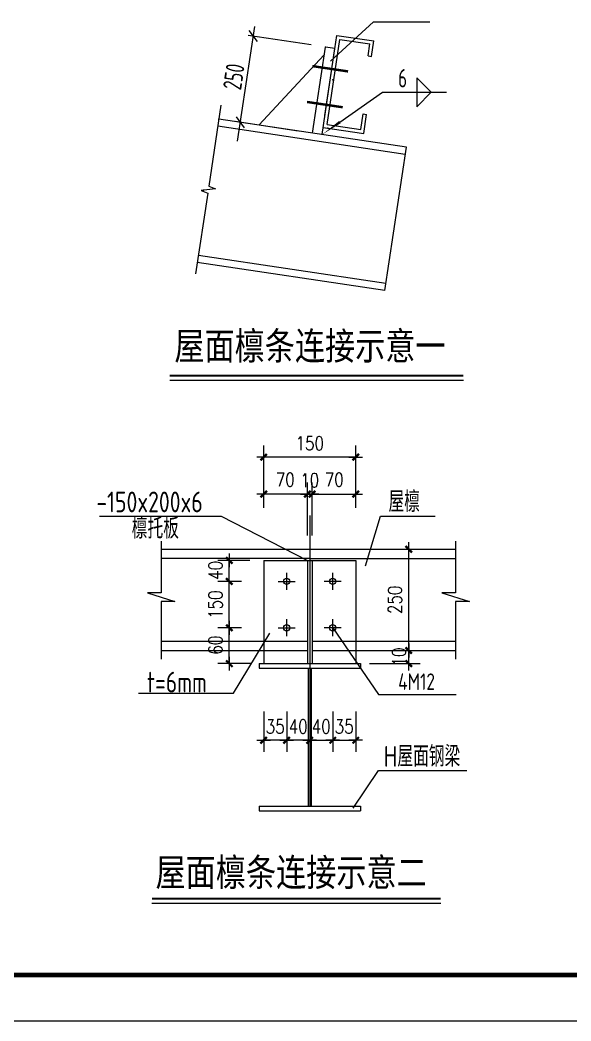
# Model space of a CAD drawing. Extents: x 32461 to 372567, y -698896 to 182569.
# Drawn here: x 88409 to 100379, y -698896 to -677147 of the extents above; entities that cross this region are included whole.
import ezdxf
from ezdxf.enums import TextEntityAlignment as Align

# ---------------------------------------------------------------- set-up
doc = ezdxf.new("R2010")
doc.units = 0
doc.header["$LTSCALE"] = 1000
doc.header["$MEASUREMENT"] = 0
doc.layers.get('0').update_dxf_attribs({"linetype": 'CONTINUOUS'})
doc.layers.get('Defpoints').update_dxf_attribs({"linetype": 'CONTINUOUS'})
for name, color, linetype in [('AXIS', 3, 'CONTINUOUS'), ('PUB_TEXT', 7, 'CONTINUOUS'), ('PUB_TITLE', 4, 'CONTINUOUS')]:
    doc.layers.add(name, color=color, linetype=linetype)
doc.styles.add('-楷体_GB2312', font='', dxfattribs={"width": 0.8})
doc.styles.add('CPX', font='atssdeng.shx', dxfattribs={"width": 0.8, "bigfont": 'atssdchn.shx'})
doc.styles.add('DIM_FONT', font='SIMPLEX.shx', dxfattribs={"width": 0.8, "bigfont": 'bigfont.shx'})
doc.styles.add('TSSD_REIN', font='atssdeng.shx', dxfattribs={"width": 0.699999988079071, "bigfont": 'atssdchn.shx'})
doc.styles.get('-楷体_GB2312').set_extended_font_data('SimSun')
doc.dimstyles.new('DIMN$0', dxfattribs={"dimtxt": 300, "dimasz": 1, "dimexe": 250, "dimexo": 300, "dimgap": 150, "dimtad": 1, "dimdec": 0, "dimdsep": 46, "dimtxsty": 'DIM_FONT', "dimblk": '_DIMX', "dimcen": 2.5, "dimclrt": 7, "dimadec": 0, "dimazin": 0, "dimtfac": 1, "dimtdec": 0, "dimtix": 1, "dimtmove": 2, "dimatfit": 3, "dimldrblk": '_DIMX', "dimfxl": 0, "dimtolj": 1, "dimtzin": 0, "dimarcsym": 0})
doc.dimstyles.new('DIMN0.5', dxfattribs={"dimtxt": 300, "dimasz": 1, "dimexe": 250, "dimexo": 300, "dimgap": 150, "dimtad": 1, "dimdec": 0, "dimlfac": 0.5, "dimzin": 0, "dimdsep": 46, "dimtxsty": 'DIM_FONT', "dimblk": '_DIMX', "dimcen": 0.09, "dimclrt": 7, "dimadec": 0, "dimazin": 0, "dimtfac": 1, "dimtdec": 0, "dimtix": 1, "dimtmove": 2, "dimatfit": 3, "dimldrblk": '_DIMX', "dimfxl": 0, "dimtolj": 1, "dimtzin": 0, "dimarcsym": 0})

# ---------------------------------------------------------------- blocks, each defined once
blk = doc.blocks.new('_DIMX')
blk.add_line((-150, 0), (150, 0))
at = {"const_width": 50}
blk.add_lwpolyline([(-70, -70), (70, 70)], dxfattribs=at)
blk = doc.blocks.new('*D100')
at = {"layer": 'AXIS', "color": 0, "lineweight": -2}
for p, q in [((93702.41890108555, -687196.3142331443), (93702.41890108555, -686394.7581876623)), ((95702.41890107065, -687196.3142331443), (95702.41890107065, -686394.7581876623)), ((95701.41890107065, -686644.7581876623), (93703.41890108555, -686644.7581876623))]:
    blk.add_line(p, q, dxfattribs=at)
at = {"layer": 'Defpoints', "color": 0}
for p in [(93702.41890108555, -686644.7581876623), (93702.41890108555, -687496.3142331443), (95702.41890107065, -687496.3142331443)]:
    blk.add_point(p, dxfattribs=at)
at = {"layer": 'AXIS', "color": 0, "lineweight": -2, "rotation": 180}
blk.add_blockref('_DIMX', (93702.41890108555, -686644.7581876623), dxfattribs=at)
at = {"layer": 'AXIS', "color": 0, "lineweight": -2}
blk.add_blockref('_DIMX', (95702.41890107065, -686644.7581876623), dxfattribs=at)
at = {"layer": 'AXIS', "color": 7, "insert": (94702.4189010781, -686344.7581876623), "char_height": 300, "attachment_point": 5, "style": 'DIM_FONT'}
blk.add_mtext('\\A1;150', dxfattribs=at)
blk = doc.blocks.new('*D101')
at = {"layer": 'AXIS', "color": 0, "lineweight": -2}
for p, q in [((94652.41890107065, -688023.1120482306), (94652.41890107065, -687196.3142331443)), ((94752.41890107065, -688023.1120482306), (94752.41890107065, -687196.3142331443)), ((94651.41890107065, -687446.3142331443), (94650.41890107065, -687446.3142331443)), ((94752.41890107065, -687446.3142331443), (94652.41890107065, -687446.3142331443)), ((94753.41890107065, -687446.3142331443), (94754.41890107065, -687446.3142331443))]:
    blk.add_line(p, q, dxfattribs=at)
at = {"layer": 'Defpoints', "color": 0}
for p in [(94652.41890107065, -687446.3142331443), (94652.41890107065, -688323.1120482306), (94752.41890107065, -688323.1120482306)]:
    blk.add_point(p, dxfattribs=at)
at = {"layer": 'AXIS', "color": 0, "lineweight": -2}
blk.add_blockref('_DIMX', (94652.41890107065, -687446.3142331443), dxfattribs=at)
at = {"layer": 'AXIS', "color": 0, "lineweight": -2, "rotation": 180}
blk.add_blockref('_DIMX', (94752.41890107065, -687446.3142331443), dxfattribs=at)
at = {"layer": 'AXIS', "color": 7, "insert": (94702.41890107065, -687146.3142331443), "char_height": 300, "attachment_point": 5, "style": 'DIM_FONT'}
blk.add_mtext('\\A1;10', dxfattribs=at)
blk = doc.blocks.new('*D103')
at = {"layer": 'AXIS', "color": 0, "lineweight": -2}
for p, q in [((93702.41890108555, -687746.2145099114), (93702.41890108555, -687196.3142331443)), ((94652.41890107065, -688346.067704556), (94652.41890107065, -687196.3142331443)), ((94651.41890107065, -687446.3142331443), (93703.41890108555, -687446.3142331443))]:
    blk.add_line(p, q, dxfattribs=at)
at = {"layer": 'Defpoints', "color": 0}
for p in [(93702.41890108555, -687446.3142331443), (93702.41890108555, -688046.2145099114), (94652.41890107065, -688646.067704556)]:
    blk.add_point(p, dxfattribs=at)
at = {"layer": 'AXIS', "color": 0, "lineweight": -2, "rotation": 180}
blk.add_blockref('_DIMX', (93702.41890108555, -687446.3142331443), dxfattribs=at)
at = {"layer": 'AXIS', "color": 0, "lineweight": -2}
blk.add_blockref('_DIMX', (94652.41890107065, -687446.3142331443), dxfattribs=at)
at = {"layer": 'AXIS', "color": 7, "insert": (94169.30305021226, -687132.2301809303), "char_height": 300, "attachment_point": 5, "style": 'DIM_FONT'}
blk.add_mtext('\\A1;70', dxfattribs=at)
blk = doc.blocks.new('*D104')
at = {"layer": 'AXIS', "color": 0, "linetype": 'Continuous', "lineweight": -2}
for p, q in [((96828.78634051203, -690844.6760487738), (97104.02122137665, -690844.6760487738)), ((96854.02122137665, -690843.6760487738), (96854.02122137665, -690842.6760487738)), ((96854.02122137665, -691128.2193263727), (96854.02122137665, -690844.6760487738)), ((96002.41890107065, -691128.2193263727), (97104.02122137665, -691128.2193263727)), ((96854.02122137665, -691129.2193263727), (96854.02122137665, -691130.2193263727))]:
    blk.add_line(p, q, dxfattribs=at)
at = {"layer": 'Defpoints', "color": 0, "linetype": 'Continuous'}
for p in [(96528.78634051203, -690844.6760487738), (96854.02122137665, -690844.6760487738), (95702.41890107065, -691128.2193263727)]:
    blk.add_point(p, dxfattribs=at)
at = {"layer": 'AXIS', "color": 0, "linetype": 'Continuous', "lineweight": -2}
for p, rotation in [((96854.02122137665, -690844.6760487738), 270), ((96854.02122137665, -691128.2193263727), 90)]:
    blk.add_blockref('_DIMX', p, dxfattribs=dict(at, rotation=rotation))
at = {"layer": 'AXIS', "color": 7, "linetype": 'Continuous', "insert": (96641.33667931675, -690986.4476875751), "char_height": 300, "attachment_point": 5, "rotation": 90, "style": 'DIM_FONT'}
blk.add_mtext('\\A1;10', dxfattribs=at)
blk = doc.blocks.new('*D105')
at = {"layer": 'AXIS', "color": 0, "linetype": 'Continuous', "lineweight": -2}
for p, q in [((94202.41890108555, -692171.9443843528), (94202.41890108555, -693046.1575709446)), ((94702.41890108555, -692171.9443843528), (94702.41890108555, -693046.1575709446)), ((94201.41890108555, -692796.1575709446), (94200.41890108555, -692796.1575709446)), ((94702.41890108555, -692796.1575709446), (94202.41890108555, -692796.1575709446)), ((94703.41890108555, -692796.1575709446), (94704.41890108555, -692796.1575709446))]:
    blk.add_line(p, q, dxfattribs=at)
at = {"layer": 'Defpoints', "color": 0, "linetype": 'Continuous'}
for p in [(94202.41890108555, -691871.9443843528), (94702.41890108555, -691871.9443843528), (94202.41890108555, -692796.1575709446)]:
    blk.add_point(p, dxfattribs=at)
at = {"layer": 'AXIS', "color": 0, "linetype": 'Continuous', "lineweight": -2}
blk.add_blockref('_DIMX', (94202.41890108555, -692796.1575709446), dxfattribs=at)
at = {"layer": 'AXIS', "color": 0, "linetype": 'Continuous', "lineweight": -2, "rotation": 180}
blk.add_blockref('_DIMX', (94702.41890108555, -692796.1575709446), dxfattribs=at)
at = {"layer": 'AXIS', "color": 7, "linetype": 'Continuous', "insert": (94452.41890108555, -692496.1575709446), "char_height": 300, "attachment_point": 5, "style": 'DIM_FONT'}
blk.add_mtext('\\A1;40', dxfattribs=at)
blk = doc.blocks.new('*D106')
at = {"layer": 'AXIS', "color": 0, "linetype": 'Continuous', "lineweight": -2}
for p, q in [((93702.41890108555, -692171.9443843528), (93702.41890108555, -693046.1575709446)), ((94202.41890108555, -692171.9443843528), (94202.41890108555, -693046.1575709446)), ((93701.41890108555, -692796.1575709446), (93700.41890108555, -692796.1575709446)), ((94202.41890108555, -692796.1575709446), (93702.41890108555, -692796.1575709446)), ((94203.41890108555, -692796.1575709446), (94204.41890108555, -692796.1575709446))]:
    blk.add_line(p, q, dxfattribs=at)
at = {"layer": 'Defpoints', "color": 0, "linetype": 'Continuous'}
for p in [(93702.41890108555, -691871.9443843528), (94202.41890108555, -691871.9443843528), (93702.41890108555, -692796.1575709446)]:
    blk.add_point(p, dxfattribs=at)
at = {"layer": 'AXIS', "color": 0, "linetype": 'Continuous', "lineweight": -2}
blk.add_blockref('_DIMX', (93702.41890108555, -692796.1575709446), dxfattribs=at)
at = {"layer": 'AXIS', "color": 0, "linetype": 'Continuous', "lineweight": -2, "rotation": 180}
blk.add_blockref('_DIMX', (94202.41890108555, -692796.1575709446), dxfattribs=at)
at = {"layer": 'AXIS', "color": 7, "linetype": 'Continuous', "insert": (93952.41890108555, -692496.1575709446), "char_height": 300, "attachment_point": 5, "style": 'DIM_FONT'}
blk.add_mtext('\\A1;35', dxfattribs=at)
blk = doc.blocks.new('*D107')
at = {"layer": 'AXIS', "color": 0, "linetype": 'Continuous', "lineweight": -2}
for p, q in [((94702.41890107065, -692171.9443843528), (94702.41890107065, -693046.1575709446)), ((95202.41890107065, -692171.9443843528), (95202.41890107065, -693046.1575709446)), ((94701.41890107065, -692796.1575709446), (94700.41890107065, -692796.1575709446)), ((94702.41890107065, -692796.1575709446), (95202.41890107065, -692796.1575709446)), ((95203.41890107065, -692796.1575709446), (95204.41890107065, -692796.1575709446))]:
    blk.add_line(p, q, dxfattribs=at)
at = {"layer": 'Defpoints', "color": 0, "linetype": 'Continuous'}
for p in [(94702.41890107065, -691871.9443843528), (95202.41890107065, -691871.9443843528), (95202.41890107065, -692796.1575709446)]:
    blk.add_point(p, dxfattribs=at)
at = {"layer": 'AXIS', "color": 0, "linetype": 'Continuous', "lineweight": -2}
blk.add_blockref('_DIMX', (94702.41890107065, -692796.1575709446), dxfattribs=at)
at = {"layer": 'AXIS', "color": 0, "linetype": 'Continuous', "lineweight": -2, "rotation": 180}
blk.add_blockref('_DIMX', (95202.41890107065, -692796.1575709446), dxfattribs=at)
at = {"layer": 'AXIS', "color": 7, "linetype": 'Continuous', "insert": (94952.41890107065, -692496.1575709446), "char_height": 300, "attachment_point": 5, "style": 'DIM_FONT'}
blk.add_mtext('\\A1;40', dxfattribs=at)
blk = doc.blocks.new('*D108')
at = {"layer": 'AXIS', "color": 0, "linetype": 'Continuous', "lineweight": -2}
for p, q in [((95202.41890107065, -692171.9443843528), (95202.41890107065, -693046.1575709446)), ((95702.41890107065, -692171.9443843528), (95702.41890107065, -693046.1575709446)), ((95201.41890107065, -692796.1575709446), (95200.41890107065, -692796.1575709446)), ((95202.41890107065, -692796.1575709446), (95702.41890107065, -692796.1575709446)), ((95703.41890107065, -692796.1575709446), (95704.41890107065, -692796.1575709446))]:
    blk.add_line(p, q, dxfattribs=at)
at = {"layer": 'Defpoints', "color": 0, "linetype": 'Continuous'}
for p in [(95202.41890107065, -691871.9443843528), (95702.41890107065, -691871.9443843528), (95702.41890107065, -692796.1575709446)]:
    blk.add_point(p, dxfattribs=at)
at = {"layer": 'AXIS', "color": 0, "linetype": 'Continuous', "lineweight": -2}
blk.add_blockref('_DIMX', (95202.41890107065, -692796.1575709446), dxfattribs=at)
at = {"layer": 'AXIS', "color": 0, "linetype": 'Continuous', "lineweight": -2, "rotation": 180}
blk.add_blockref('_DIMX', (95702.41890107065, -692796.1575709446), dxfattribs=at)
at = {"layer": 'AXIS', "color": 7, "linetype": 'Continuous', "insert": (95452.41890107065, -692496.1575709446), "char_height": 300, "attachment_point": 5, "style": 'DIM_FONT'}
blk.add_mtext('\\A1;35', dxfattribs=at)

msp = doc.modelspace()

# ---------------------------------------------------------------- linework, layer by layer
at = {"layer": 'AXIS', "color": 7, "linetype": 'Continuous'}
for p, q in [((95150.95106228224, -678037.1212813652), (96089.76686648621, -677189.13805687)), ((95150.95106228224, -678037.1212813652), (96089.76686648621, -677189.13805687)), ((96089.76686648621, -677189.13805687), (97313.29735083801, -677189.13805687)), ((96089.76686648621, -677189.13805687), (97313.29735083801, -677189.13805687)), ((93500.7473116854, -677288.2328861915), (93128.41247440658, -679778.7562460403)), ((93500.7473116854, -677288.2328861915), (93128.41247440658, -679778.7562460403)), ((93381.3763693731, -677376.5537678204), (93558.01813262484, -677615.2956524512)), ((93381.3763693731, -677376.5537678204), (93558.01813262484, -677615.2956524512)), ((94731.89678171153, -677684.6243483128), (93365.85133903396, -677480.3996797882)), ((94731.89678171153, -677684.6243483128), (93365.85133903396, -677480.3996797882)), ((95033.14286929059, -679220.3266805385), (95293.18712756473, -677480.9076550473)), ((95033.14286929059, -679220.3266805385), (95293.18712756473, -677480.9076550473)), ((95083.85850016463, -679413.7007992363), (95359.42778878349, -677570.4358617831)), ((95083.85850016463, -679413.7007992363), (95359.42778878349, -677570.4358617831)), ((95293.18712756473, -677480.9076550473), (96097.9929453341, -677601.226640213)), ((95359.42778878349, -677570.4358617831), (96008.46473858661, -677667.4673014376)), ((95969.6521627248, -677927.0820813542), (96008.46473858661, -677667.4673014376)), ((95969.6521627248, -677927.0820813542), (96008.46473858661, -677667.4673014376)), ((96047.53659670816, -677938.7258541128), (96097.9929453341, -677601.226640213)), ((96047.53659670816, -677938.7258541128), (96097.9929453341, -677601.226640213)), ((95017.91817155869, -677901.8766082996), (93594.16068540855, -679429.8655782766)), ((94763.35092397609, -679604.6602677202), (95043.16862663224, -677732.9779667719)), ((94971.04274791775, -679635.7103284155), (95250.86045057389, -677764.0280274614)), ((94971.04274791775, -679635.7103284155), (95250.86045057389, -677764.0280274614)), ((95250.86045057389, -677764.0280274614), (95043.16862663224, -677732.9779667719)), ((95250.86045057389, -677764.0280274614), (95043.16862663224, -677732.9779667719)), ((95969.6521627248, -677927.0820813542), (96047.53659670816, -677938.7258541128)), ((95358.10673288831, -679364.7163772976), (96284.44942685046, -678716.158835199)), ((95358.10673288831, -679364.7163772976), (96284.44942685046, -678716.158835199)), ((96284.44942685046, -678716.158835199), (96284.44942685046, -678716.158835199)), ((96284.44942685046, -678716.158835199), (97671.44810426164, -678716.158835199)), ((96284.44942685046, -678716.158835199), (97671.44810426164, -678716.158835199)), ((96284.44942685046, -678716.158835199), (96284.44942685046, -678716.158835199)), ((95810.7798839567, -679522.3760116494), (95861.23623257705, -679184.8767977438)), ((95810.7798839567, -679522.3760116494), (95861.23623257705, -679184.8767977438)), ((95861.23623257705, -679184.8767977438), (95939.12066655436, -679196.5205705024)), ((95861.23623257705, -679184.8767977438), (95939.12066655436, -679196.5205705024)), ((95877.02054517546, -679611.904218391), (95939.12066655436, -679196.5205705024)), ((95877.02054517546, -679611.904218391), (95939.12066655436, -679196.5205705024)), ((96802.26731393456, -679909.4795737879), (92726.3159555962, -679300.1222353892)), ((94451.81318806687, -679558.085176686), (93085.76774538371, -679353.8605081614)), ((94451.81318806687, -679558.085176686), (93085.76774538371, -679353.8605081614)), ((94451.81318806687, -679558.085176686), (93085.76774538371, -679353.8605081614)), ((94451.81318806687, -679558.085176686), (93085.76774538371, -679353.8605081614)), ((93101.29277572238, -679250.0145961994), (93277.93453898017, -679488.7564808186)), ((93101.29277572238, -679250.0145961994), (93277.93453898017, -679488.7564808186)), ((93101.29277572238, -679250.0145961994), (93277.93453898017, -679488.7564808186)), ((93101.29277572238, -679250.0145961994), (93277.93453898017, -679488.7564808186)), ((93594.16068540855, -679429.8655782766), (93594.16068540855, -679429.8655782824)), ((93594.16068540855, -679429.8655782766), (93594.16068540855, -679429.8655782824)), ((95083.85850016463, -679413.7007992363), (95810.7798839567, -679522.3760116494)), ((96778.97976841747, -680065.2484417425), (92703.02841007353, -679455.8911033438)), ((94994.33029344042, -679479.9414604551), (95877.02054517546, -679611.904218391)), ((94994.33029344042, -679479.9414604551), (95877.02054517546, -679611.904218391)), ((96336.51640359282, -683024.8569328743), (96802.26731393456, -679909.4795737879)), ((96359.80394911596, -682869.0880649197), (92283.85259077155, -682259.7307265268)), ((96336.51640359282, -683024.8569328743), (92260.56504525447, -682415.4995944756)), ((94702.4189010739, -687912.4805467322), (94702.4189010739, -694235.9929477158)), ((90134.87360269918, -687927.002116194), (92776.05241480719, -687927.002116194)), ((92776.05241480719, -687927.002116194), (94652.4189010795, -688887.245785136)), ((95912.86472749307, -689005.8957554228), (96241.7089532024, -687927.002116194)), ((96241.7089532024, -687927.002116194), (97428.69064405908, -687927.002116194)), ((91472.41890110976, -688472.9678207312), (91472.41890110976, -689592.2019641616)), ((97872.08930594589, -688472.9678207312), (97872.08930594589, -689592.2019641616)), ((91472.41890110976, -688644.6760487978), (94702.4189010739, -688644.6760487978)), ((94702.4189010739, -688644.6760487978), (97872.08930594589, -688644.6760487978)), ((96306.08929323374, -688644.6760487962), (97104.02122137671, -688644.6760487962)), ((96854.02122137665, -690843.6760487738), (96854.02122137665, -688645.6760487962)), ((94702.4189010739, -688844.676048792), (91472.41890110976, -688844.676048792)), ((93402.41890108555, -688887.2457851351), (92705.76196218996, -688887.2457851351)), ((92955.76196218996, -688886.2457851351), (92955.76196218996, -688885.2457851351)), ((92955.76196218996, -689344.676048785), (92955.76196218996, -688887.2457851351)), ((93702.41890108555, -688887.245785136), (95702.41890106785, -688887.245785136)), ((93702.41890108555, -688887.245785136), (93702.41890108555, -691128.9383529397)), ((94652.4189010795, -688887.245785136), (94752.4189010739, -688887.245785136)), ((94652.4189010795, -688887.2457851359), (94652.4189010795, -691128.9383529397)), ((94702.4189010739, -688844.676048792), (97872.08930594589, -688844.676048792)), ((94752.4189010739, -688887.2457851359), (94752.4189010739, -691128.9383529397)), ((95702.41890106785, -688887.245785136), (95702.41890106785, -691128.9383529397)), ((94202.4189010795, -689529.0243771919), (94202.4189010795, -689160.3277203862)), ((95202.4189010739, -689529.0243771919), (95202.4189010739, -689160.3277203862)), ((93220.21565951376, -689344.676048785), (92705.76196218996, -689344.676048785)), ((93220.21565951376, -689344.676048785), (92705.76196218996, -689344.676048785)), ((92955.76196218996, -689345.676048785), (92955.76196218996, -689346.676048785)), ((92955.76196218996, -690352.7700240836), (92955.76196218996, -689345.676048785)), ((94018.07057267956, -689344.6760487861), (94386.76722948549, -689344.6760487861)), ((95386.76722947384, -689344.6760487861), (95018.07057266792, -689344.6760487861)), ((91472.41890110976, -689592.2019641616), (91176.65610024815, -689592.2019641616)), ((91176.65610024815, -689592.2019641616), (91773.97408039046, -689780.1837992915)), ((97576.32650508427, -689592.2019641616), (98173.64448522658, -689780.1837992915)), ((97872.08930594589, -689592.2019641616), (97576.32650508427, -689592.2019641616)), ((91472.41890110976, -689780.1837992915), (91472.41890110976, -691030.6142235817)), ((91773.97408039046, -689780.1837992915), (91472.41890110976, -689780.1837992915)), ((97872.08930594589, -689780.1837992915), (97872.08930594589, -691030.6142235817)), ((98173.64448522658, -689780.1837992915), (97872.08930594589, -689780.1837992915)), ((94202.4189010795, -690537.1183524902), (94202.4189010795, -690168.4216956845)), ((95202.4189010739, -690537.1183524902), (95202.4189010739, -690168.4216956845)), ((93220.21565951376, -690352.7700240836), (92705.76196218996, -690352.7700240836)), ((93220.21565951376, -690353.7700240836), (92705.76196218996, -690353.7700240836)), ((92955.76196218996, -691130.4678142774), (92955.76196218996, -690353.7700240836)), ((94018.07057267956, -690352.7700240845), (94386.76722948549, -690352.7700240845)), ((95386.76722947384, -690352.7700240845), (95018.07057266792, -690352.7700240845)), ((95202.4189010739, -690352.7700240845), (96198.3245667081, -691799.5216733196)), ((91472.41890110976, -690644.6760487745), (94652.4189010795, -690644.6760487745)), ((94752.4189010739, -690644.6760487745), (97872.08930594589, -690644.6760487745)), ((91472.41890110976, -690844.6760487745), (94652.4189010795, -690844.6760487745)), ((94752.4189010739, -690844.6760487745), (97872.08930594589, -690844.6760487745)), ((96306.08929323374, -690844.6760487738), (97104.02122137671, -690844.6760487738)), ((93420.21565951376, -691131.4678142774), (92705.76196218996, -691131.4678142774)), ((93602.41890108555, -691128.9383529397), (93602.41890108555, -691228.9383529339)), ((93602.41890108555, -691128.9383529397), (95802.41890106785, -691128.9383529397)), ((93702.41890108555, -691128.9383529397), (94652.4189010795, -691128.9383529397)), ((94752.4189010739, -691128.9383529397), (95702.41890106785, -691128.9383529397)), ((95802.41890106785, -691128.9383529397), (95802.41890106785, -691228.9383529339)), ((93602.41890108555, -691228.9383529339), (95802.41890106785, -691228.9383529339)), ((94672.41890107484, -691228.9383529339), (94672.41890107484, -694229.1696039205)), ((94732.41890107856, -691228.9383529339), (94732.41890107856, -694229.1696039205)), ((96198.3245667081, -691799.5216733196), (97886.02814005104, -691799.5216733196)), ((95648.98608856478, -694273.2214286751), (96198.3245667081, -693451.3192958755)), ((96198.3245667081, -693451.3192958755), (98116.53242657635, -693451.3192958755)), ((93602.41890108555, -694229.1696039205), (93602.41890108555, -694329.1696039205)), ((93602.41890108555, -694229.1696039205), (95802.41890106785, -694229.1696039205)), ((93602.41890108555, -694329.1696039205), (95802.41890106785, -694329.1696039205)), ((95802.41890106785, -694229.1696039205), (95802.41890106785, -694329.1696039205))]:
    msp.add_line(p, q, dxfattribs=at)
at = {"layer": 'AXIS'}
msp.add_line((93044.8523749124, -691771.7162322323), (93836.31811613652, -690466.8523914926), dxfattribs=at)
at = {"layer": 'AXIS', "linetype": 'ByBlock'}
msp.add_line((90981.18028082668, -691771.7162322323), (93044.8523749124, -691771.7162322323), dxfattribs=at)
at = {"layer": 'AXIS', "color": 7, "linetype": 'Continuous'}
for points, const_width in [([(95536.8123761771, -678263.7895139481), (94760.60385692694, -678147.7458432193)], 52.49999999999978), ([(95420.37464859166, -679042.6338537212), (94644.16612934151, -678926.5901829924)], 52.49999999999978), ([(91274.55287791665, -696238.9729505323), (97549.2763614247, -696238.9729505323)], 46.666666662)]:
    msp.add_lwpolyline(points, dxfattribs=dict(at, const_width=const_width))
msp.add_lwpolyline([(97343.00011160054, -678716.158835199), (97028.00011160054, -678401.158835199), (97028.00011160054, -679031.158835199)], close=True, dxfattribs=at)
msp.add_lwpolyline([(97343.00011160054, -678716.158835199), (97028.00011160054, -678401.158835199), (97028.00011160054, -679031.158835199)], close=True, dxfattribs=at)
for points in [[(92771.385413645, -678998.6555799434), (92509.07768829742, -680753.2147885843), (92653.92234831878, -680813.2773145477), (92340.94548275151, -680848.9211305755), (92485.79014278033, -680908.9836565389), (92223.48241743275, -682663.5428651816)], [(91274.55287791665, -696338.9729505249), (97549.2763614247, -696338.9729505249)]]:
    msp.add_lwpolyline(points, dxfattribs=at)
msp.add_lwpolyline([(94971.04274792054, -679635.7103284115, 0, 60, 0), (95358.10673288831, -679364.7163772976, 0, 0, 0)], format="xyseb", dxfattribs=at)
msp.add_lwpolyline([(94971.04274792054, -679635.7103284115, 0, 60, 0), (95358.10673288831, -679364.7163772976, 0, 0, 0)], format="xyseb", dxfattribs=at)
at = {"layer": 'AXIS', "color": 7, "linetype": 'Continuous', "const_width": 46.666666662, "elevation": -219999.9999999954}
msp.add_lwpolyline([(91662.04034449875, -684872.4059209893), (98042.03705187676, -684872.4059209893)], dxfattribs=at)
at = {"layer": 'AXIS', "color": 7, "linetype": 'Continuous', "elevation": -219999.9999999954}
msp.add_lwpolyline([(91662.04034449875, -684972.40592098), (98042.03705187676, -684972.40592098)], dxfattribs=at)
at = {"layer": 'AXIS', "color": 7, "linetype": 'Continuous'}
for centre in [(94202.4189010795, -689344.6760487861), (95202.4189010739, -689344.6760487861), (94202.4189010795, -690352.7700240845), (95202.4189010739, -690352.7700240845)]:
    msp.add_circle(centre, 67.499999999325, dxfattribs=at)
for p in [(95043.16862663224, -677732.9779667719), (95043.16862663224, -677732.9779667719), (95201.50355286307, -678449.244855932), (95201.50355286307, -678449.244855932), (95201.50355286307, -678449.244855932), (95201.50355286307, -678449.244855932), (92726.3159555962, -679300.1222353892), (92726.3159555962, -679300.1222353892), (92726.3159555962, -679300.1222353892), (92726.3159555962, -679300.1222353892), (95098.17620539681, -679495.4664907998), (95098.17620539681, -679495.4664907998), (95098.17620539681, -679495.4664907998), (95098.17620539681, -679495.4664907998), (92393.7511073306, -680842.9072868193), (92393.7511073306, -680842.9072868193), (92393.7511073306, -680842.9072868193), (92393.7511073306, -680842.9072868193)]:
    msp.add_point(p, dxfattribs=at)
at = {"layer": 'PUB_TITLE'}
msp.add_lwpolyline([(74273.06714687867, -698895.5305470705), (133673.0671468787, -698895.5305470705), (133673.0671468787, -656895.5305470705), (74273.06714687867, -656895.5305470705)], close=True, dxfattribs=at)
at = {"layer": 'PUB_TITLE', "const_width": 100}
msp.add_lwpolyline([(76773.06714687867, -697895.5305470705), (132673.0671468787, -697895.5305470705), (132673.0671468787, -657895.5305470705), (76773.06714687867, -657895.5305470705)], close=True, dxfattribs=at)

# ---------------------------------------------------------------- block references
at = {"layer": 'AXIS', "color": 7, "linetype": 'Continuous'}
for p, rotation in [((96854.02122137665, -688644.6760487962), 90), ((92955.76196218996, -688887.2457851351), 270), ((92955.76196218996, -689344.676048785), 90), ((92955.76196218996, -689344.676048785), 90), ((92955.76196218996, -690352.7700240836), 90), ((92955.76196218996, -690353.7700240836), 270), ((96854.02122137665, -690844.6760487738), 270), ((92955.76196218996, -691131.4678142774), 270)]:
    msp.add_blockref('_DIMX', p, dxfattribs=dict(at, rotation=rotation))

# ---------------------------------------------------------------- texts
at = {"layer": 'AXIS', "color": 7, "linetype": 'Continuous', "style": 'TSSD_REIN', "oblique": 359.999999992813, "width": 0.7000000000170025}
msp.add_text('250', height=399.9999999999275, rotation=81.49721802448138, dxfattribs=at).set_placement((93053.74818049574, -678378.3907735602), align=Align.MIDDLE)
at = {"layer": 'AXIS', "color": 7, "linetype": 'Continuous', "style": 'TSSD_REIN', "width": 0.6999999999534339}
msp.add_text('6', height=400, dxfattribs=at).set_placement((96818.00011160054, -678611.158835195), align=Align.RIGHT)
at = {"layer": 'AXIS', "color": 7, "style": 'DIM_FONT', "width": 0.8}
for s, p in [('40', (92805.76196218996, -689310.2466312456)), ('250', (96704.02122137665, -690053.2474773561)), ('60', (92805.76196219002, -690936.4046334662))]:
    msp.add_text(s, height=300, rotation=90, dxfattribs=at).set_placement(p)
at = {"layer": 'AXIS', "color": 7, "linetype": 'Continuous', "style": 'CPX', "width": 0.8}
msp.add_text('4M12', height=360, dxfattribs=at).set_placement((96624.43858214065, -691703.1506271772))
at = {"layer": 'AXIS', "color": 7, "linetype": 'Continuous', "insert": (92655.76196218996, -689849.2230364343), "char_height": 300, "attachment_point": 5, "rotation": 90, "style": 'DIM_FONT'}
msp.add_mtext('150', dxfattribs=at)
at = {"layer": 'PUB_TEXT', "width": 0.8}
for s, height, style, p in [('屋面檩条连接示意一', 600, '-楷体_GB2312', (91761.91271661098, -684527.5441320995, -219999.9999999955)), ('-150x200x6', 450, 'TSSD_REIN', (90067.03896724775, -687842.6639099026)), ('屋檩', 450, 'TSSD_REIN', (96413.45359126075, -687837.6904176143)), ('檩托板', 450, 'TSSD_REIN', (90836.38355354375, -688415.6343108446)), ('t=6mm', 450, 'TSSD_REIN', (91167.0565354686, -691757.0329620359)), ('H屋面钢梁', 450, 'TSSD_REIN', (96309.75259901134, -693371.0100907632)), ('屋面檩条连接示意二', 600, '-楷体_GB2312', (91353.12681301653, -695964.9031294857))]:
    msp.add_text(s, height=height, dxfattribs=dict(at, style=style)).set_placement(p)

# ---------------------------------------------------------------- dimensions: what is measured, and where the dimension line sits
at = {"layer": 'AXIS'}
for base, p1, p2, text, picture, middle in [((93702.41890108555, -686644.7581876623), (95702.41890107065, -687496.3142331443), (93702.41890108555, -687496.3142331443), '150', '*D100', (94702.4189010781, -686344.7581876623)), ((94652.41890107065, -687446.3142331443), (94752.41890107065, -688323.1120482306), (94652.41890107065, -688323.1120482306), '10', '*D101', (94702.41890107065, -687146.3142331443))]:
    dim = msp.add_linear_dim(base=base, p1=p1, p2=p2, text=text, dimstyle='DIMN0.5', dxfattribs=at)
    dim.commit()
    dim.dimension.update_dxf_attribs({"geometry": picture, "text_midpoint": middle})
dim = msp.add_linear_dim(base=(93702.41890108555, -687446.3142331443), p1=(94652.41890107065, -688646.067704556), p2=(93702.41890108555, -688046.2145099114), text='70', dimstyle='DIMN0.5', dxfattribs=at)
dim.commit()
dim.dimension.update_dxf_attribs({"geometry": '*D103', "text_midpoint": (94169.30305021226, -687132.2301809303), "dimtype": 160})
msp.add_linear_dim(base=(95702.41890107065, -687446.3142331443), p1=(94752.41890107065, -688646.067704556), p2=(95702.41890107065, -688046.2145099114), location=(95235.53475194394, -687132.2301809303), text='70', dimstyle='DIMN0.5', dxfattribs=at).render()
at = {"layer": 'AXIS', "color": 7, "linetype": 'Continuous'}
dim = msp.add_linear_dim(base=(96854.02122137665, -690844.6760487738), p1=(95702.41890107065, -691128.2193263727), p2=(96528.78634051203, -690844.6760487738), angle=90, text='10', dimstyle='DIMN$0', dxfattribs=at)
dim.commit()
dim.dimension.update_dxf_attribs({"geometry": '*D104', "text_midpoint": (96641.33667931675, -690986.4476875751), "dimtype": 160})
for base, p1, p2, text, picture, middle in [((93702.41890108555, -692796.1575709446), (94202.41890108555, -691871.9443843528), (93702.41890108555, -691871.9443843528), '35', '*D106', (93952.41890108555, -692496.1575709446)), ((94202.41890108555, -692796.1575709446), (94702.41890108555, -691871.9443843528), (94202.41890108555, -691871.9443843528), '40', '*D105', (94452.41890108555, -692496.1575709446)), ((95202.41890107065, -692796.1575709446), (94702.41890107065, -691871.9443843528), (95202.41890107065, -691871.9443843528), '40', '*D107', (94952.41890107065, -692496.1575709446)), ((95702.41890107065, -692796.1575709446), (95202.41890107065, -691871.9443843528), (95702.41890107065, -691871.9443843528), '35', '*D108', (95452.41890107065, -692496.1575709446))]:
    dim = msp.add_linear_dim(base=base, p1=p1, p2=p2, text=text, dimstyle='DIMN$0', dxfattribs=at)
    dim.commit()
    dim.dimension.update_dxf_attribs({"geometry": picture, "text_midpoint": middle})

doc.saveas('drawing.dxf')
